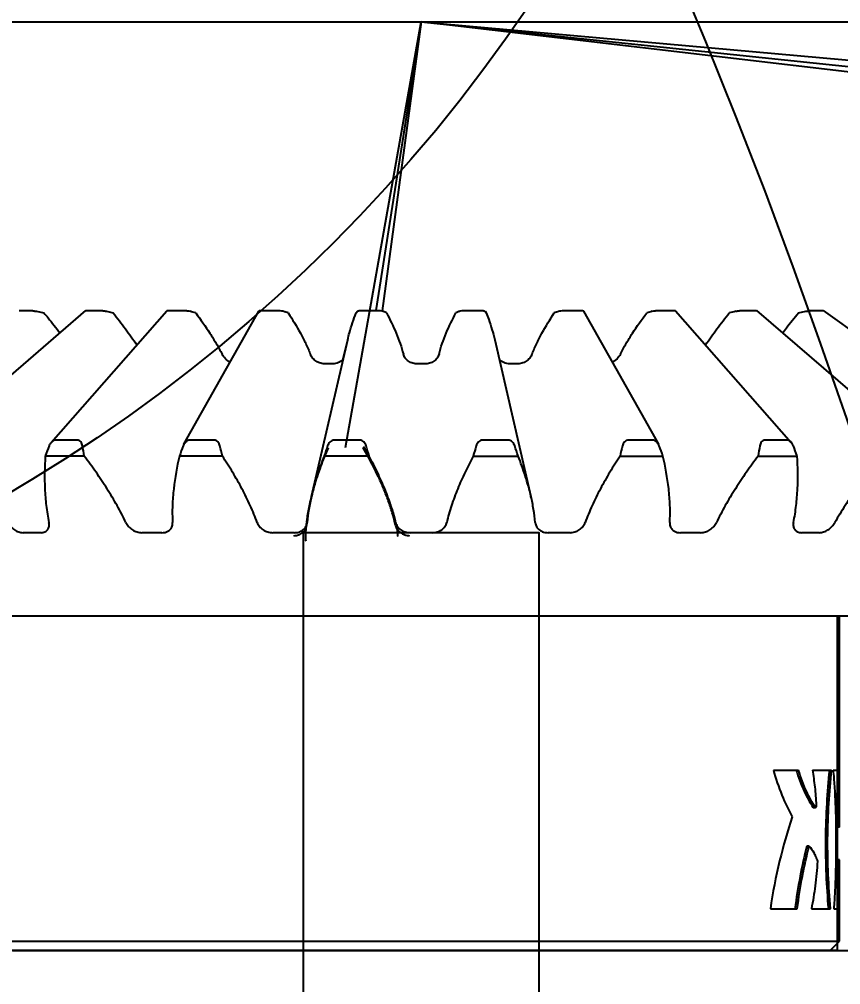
# Model space of a CAD drawing. Header units: inches. Extents: x -164 to 250, y -285 to 80.
# Drawn here: x 13.941 to 15.681, y -186.022 to -183.976 of the extents above; entities that cross this region are included whole.
import ezdxf

# ---------------------------------------------------------------- set-up
doc = ezdxf.new("R2010")
doc.units = ezdxf.units.IN
doc.header["$MEASUREMENT"] = 0
for name, color, linetype in [('LAY0001', 7, 'Continuous'), ('LAYER_CURVE', 7, 'Continuous'), ('LAYER_CUT_FEAT', 7, 'Continuous'), ('LAYER_FEATURE', 7, 'Continuous'), ('trajectories', 3, 'Continuous')]:
    doc.layers.add(name, color=color, linetype=linetype)
doc.dimstyles.get("Standard").update_dxf_attribs({"dimtxt": 0.18, "dimasz": 0.18, "dimexe": 0.18, "dimexo": 0.0625, "dimgap": 0.09, "dimtad": 0, "dimtih": 1, "dimtoh": 1, "dimdec": 4, "dimzin": 0, "dimdsep": 46, "dimtxsty": 'Standard', "dimcen": 0.09, "dimadec": 0, "dimazin": 0, "dimtfac": 1, "dimtdec": 4, "dimtofl": 0, "dimtmove": 0, "dimatfit": 3, "dimfxl": 1, "dimtolj": 1, "dimtzin": 0, "dimarcsym": 0})

# ---------------------------------------------------------------- blocks, each defined once
blk = doc.blocks.new('*D64')
at = {"layer": 'Defpoints', "color": 0, "transparency": 16777216}
for p in [(2.4291, -183.2443), (2.4291, -183.2443), (11.4651, -183.2443), (18.6518, -183.3386), (17.9907, -183.5159)]:
    blk.add_point(p, dxfattribs=at)
at = {"layer": 'trajectories', "color": 0, "lineweight": -2, "transparency": 16777216}
for p, q in [((11.5276, -183.2443), (18.832, -183.2443)), ((18.0531, -183.517), (18.8295, -183.5305)), ((18.6393, -183.8872), (18.4593, -183.8872))]:
    blk.add_line(p, q, dxfattribs=at)
for start, end in [(0.63572, 1.27145), (357.72854, 359), (357.72855, 358.36428)]:
    blk.add_arc((2.4291, -183.2443), 16.2229, start, end, dxfattribs=at)
at = {"layer": 'trajectories', "color": 0, "transparency": 16777216}
for points in [[(18.681, -183.0641), (18.621, -183.0644), (18.652, -183.2443)], [(18.6154, -183.7066), (18.6754, -183.708), (18.6496, -183.5274)]]:
    blk.add_solid(points, dxfattribs=at)
at = {"layer": 'trajectories', "color": 0, "transparency": 16777216, "insert": (18.0993, -183.8872), "char_height": 0.18, "attachment_point": 5}
blk.add_mtext('\\A1;1.00°', dxfattribs=at)
blk = doc.blocks.new('*D110')
at = {"layer": 'Defpoints', "color": 0, "transparency": 16777216}
for p in [(13.926, -185.9498), (19.0805, -185.9498), (14.0228, -186.5123)]:
    blk.add_point(p, dxfattribs=at)
at = {"layer": 'trajectories', "color": 0, "lineweight": -2, "transparency": 16777216}
for p, q in [((19.0805, -185.9498), (19.0805, -185.7698)), ((19.0805, -185.7698), (19.2605, -185.7698)), ((13.9885, -185.9498), (19.2605, -185.9498)), ((19.0805, -186.3323), (19.0805, -186.1298)), ((14.0853, -186.5123), (19.2605, -186.5123))]:
    blk.add_line(p, q, dxfattribs=at)
at = {"layer": 'trajectories', "color": 0, "transparency": 16777216}
for points in [[(19.0505, -186.1298), (19.1105, -186.1298), (19.0805, -185.9498)], [(19.0505, -186.3323), (19.1105, -186.3323), (19.0805, -186.5123)]]:
    blk.add_solid(points, dxfattribs=at)
at = {"layer": 'trajectories', "color": 0, "transparency": 16777216, "insert": (19.7855, -185.7698), "char_height": 0.18, "attachment_point": 5}
blk.add_mtext('\\A1;0.5625', dxfattribs=at)

msp = doc.modelspace()

# ---------------------------------------------------------------- linework, layer by layer
at = {"color": 7, "linetype": 'Continuous'}
for p, q in [((13.76025, -184.87018), (14.08186, -184.59312)), ((14.00808, -184.87241), (14.25349, -184.59346)), ((14.28939, -184.87646), (14.44796, -184.59408)), ((15.13624, -184.59408), (15.29481, -184.87646)), ((15.33071, -184.59346), (15.57612, -184.87241)), ((15.50235, -184.59312), (15.82396, -184.87018)), ((15.64347, -184.59292), (16.0276, -184.8689)), ((14.62692, -184.69569), (14.63637, -184.65483)), ((14.94783, -184.65483), (15.02465, -184.98706)), ((14.60404, -184.70622), (14.58952, -184.70622)), ((14.79952, -184.70622), (14.78468, -184.70622)), ((14.99468, -184.70622), (14.98017, -184.70622)), ((14.06348, -184.86775), (14.01692, -184.86775)), ((14.35297, -184.86775), (14.30184, -184.86775)), ((14.66165, -184.86775), (14.60818, -184.86775)), ((14.97602, -184.86775), (14.92256, -184.86775)), ((15.28237, -184.86775), (15.23123, -184.86775)), ((15.56728, -184.86775), (15.52072, -184.86775)), ((14.07845, -184.90133), (13.99566, -184.90133)), ((14.37092, -184.90133), (14.28, -184.90133)), ((14.68179, -184.90133), (14.58672, -184.90133)), ((14.90241, -184.90133), (14.99749, -184.90133)), ((15.21328, -184.90133), (15.3042, -184.90133)), ((15.50575, -184.90133), (15.58854, -184.90133)), ((14.55011, -185.04537), (14.55056, -185.04244)), ((15.03364, -185.04244), (15.03409, -185.04537)), ((13.98651, -185.06393), (13.94857, -185.06393)), ((14.24294, -185.06393), (14.2001, -185.06393)), ((14.52337, -185.06393), (14.4775, -185.06393)), ((14.81555, -185.06393), (14.76865, -185.06393)), ((15.1067, -185.06393), (15.06083, -185.06393)), ((15.3841, -185.06393), (15.34127, -185.06393)), ((15.63563, -185.06393), (15.5977, -185.06393)), ((16.07767, -185.24109), (13.50653, -185.24109)), ((15.67793, -185.68816), (15.67793, -185.24109)), ((15.53833, -185.56705), (15.59142, -185.56705)), ((15.62074, -185.56705), (15.66135, -185.56705)), ((15.6648, -185.56705), (15.67785, -185.56705)), ((15.62207, -185.64576), (15.62283, -185.64629)), ((15.62283, -185.64629), (15.62753, -185.64629)), ((15.62753, -185.64629), (15.62678, -185.64576)), ((15.67793, -185.68816), (15.67276, -185.68816)), ((15.6735, -185.68816), (15.6735, -185.75737)), ((15.61379, -185.72854), (15.60901, -185.72854)), ((15.67793, -185.75737), (15.67245, -185.75737)), ((15.67245, -185.75737), (15.67332, -185.86117)), ((15.67775, -185.86117), (15.67689, -185.75737)), ((15.67793, -185.93007), (15.67793, -185.75737)), ((15.53175, -185.86117), (15.58887, -185.86117)), ((15.61877, -185.86117), (15.65918, -185.86117)), ((15.66608, -185.86117), (15.67775, -185.86117))]:
    msp.add_line(p, q, dxfattribs=at)
for centre, radius in [((2.4291, -189.31425), 14), ((12.2185, -182.06426), 3.375), ((12.2185, -182.06426), 2.5)]:
    msp.add_circle(centre, radius)
for centre, radius, start, end in [((15.92897, -185.61112), 2.05949, 159.20757, 159.83981), ((12.1808, -185.2321), 1.92626, 9.88771, 10.53116), ((16.05985, -185.53655), 1.8898, 159.67192, 160.35876), ((14.31135, -184.88876), 0.02517, 150.75513, 159.73052), ((12.62872, -185.31548), 1.79074, 13.372, 14.0732), ((16.28726, -185.46429), 1.79131, 160.96397, 161.68279), ((12.99617, -185.3914), 1.75542, 16.21117, 16.93618), ((16.58803, -185.3914), 1.75542, 163.06382, 163.78883), ((13.29694, -185.46429), 1.79131, 18.31721, 19.03603), ((16.95548, -185.31548), 1.79074, 165.9268, 166.628), ((15.27285, -184.88876), 0.02517, 20.26948, 29.24487), ((13.52436, -185.53655), 1.8898, 19.64124, 20.32808), ((17.4034, -185.2321), 1.92626, 169.46884, 170.11229), ((13.65523, -185.61112), 2.05949, 20.16019, 20.79243)]:
    msp.add_arc(centre, radius, start, end, dxfattribs=at)
for points, knots in [([(13.99296, -184.5979), (13.99585, -184.6014), (14.00737, -184.61543), (14.01861, -184.62968), (14.02685, -184.64051)], [0, 0, 0, 0, 0.2503588, 1, 1, 1, 1]), ([(14.13941, -184.5979), (14.14832, -184.60897), (14.16563, -184.63129), (14.18188, -184.6544), (14.18956, -184.66614)], [0, 0, 0, 0, 0.5031485, 1, 1, 1, 1]), ([(14.31438, -184.5979), (14.32489, -184.61195), (14.33997, -184.63338), (14.35816, -184.6629), (14.36639, -184.67793), (14.3702, -184.68553)], [0, 0, 0, 0, 0.5060631, 0.7549326, 1, 1, 1, 1]), ([(14.51024, -184.5979), (14.51946, -184.61194), (14.5325, -184.63337), (14.54763, -184.66291), (14.55421, -184.67794), (14.55715, -184.68553)], [0, 0, 0, 0, 0.5061211, 0.7548448, 1, 1, 1, 1]), ([(14.63637, -184.65483), (14.63749, -184.64999), (14.64242, -184.63069), (14.6489, -184.6118), (14.65439, -184.5979)], [0, 0, 0, 0, 0.2493414, 1, 1, 1, 1]), ([(14.71841, -184.5979), (14.72597, -184.61196), (14.73642, -184.63344), (14.74781, -184.66297), (14.75243, -184.67797), (14.75436, -184.68553)], [0, 0, 0, 0, 0.5044707, 0.7533902, 1, 1, 1, 1]), ([(14.82984, -184.68553), (14.83177, -184.67797), (14.8364, -184.66297), (14.84778, -184.63344), (14.85823, -184.61196), (14.86579, -184.5979)], [0, 0, 0, 0, 0.2466098, 0.4955293, 1, 1, 1, 1]), ([(14.92981, -184.5979), (14.93165, -184.60255), (14.93606, -184.61421), (14.94229, -184.63314), (14.94616, -184.64757), (14.94783, -184.65483)], [0, 0, 0, 0, 0.2509088, 0.6259851, 1, 1, 1, 1]), ([(15.02706, -184.68553), (15.02999, -184.67794), (15.03657, -184.66291), (15.0517, -184.63337), (15.06474, -184.61194), (15.07396, -184.5979)], [0, 0, 0, 0, 0.2451552, 0.4938789, 1, 1, 1, 1]), ([(15.21401, -184.68553), (15.21781, -184.67793), (15.22605, -184.6629), (15.24423, -184.63338), (15.25932, -184.61195), (15.26982, -184.5979)], [0, 0, 0, 0, 0.2450674, 0.4939369, 1, 1, 1, 1]), ([(15.39464, -184.66614), (15.40232, -184.6544), (15.41858, -184.63129), (15.43588, -184.60897), (15.44479, -184.5979)], [0, 0, 0, 0, 0.4968515, 1, 1, 1, 1]), ([(15.55736, -184.64051), (15.5601, -184.63691), (15.57117, -184.62253), (15.58256, -184.60839), (15.59124, -184.5979)], [0, 0, 0, 0, 0.2495491, 1, 1, 1, 1]), ([(14.38724, -184.70222), (14.38357, -184.70036), (14.37691, -184.6956), (14.37196, -184.68905), (14.3702, -184.68553)], [0, 0, 0, 0, 0.5109992, 1, 1, 1, 1]), ([(14.58952, -184.70622), (14.58605, -184.70622), (14.57906, -184.70517), (14.56954, -184.70083), (14.56181, -184.6942), (14.55829, -184.68849), (14.55715, -184.68553)], [0, 0, 0, 0, 0.2567116, 0.5148057, 0.7648802, 1, 1, 1, 1]), ([(14.62695, -184.69571), (14.62574, -184.69735), (14.62279, -184.70037), (14.61532, -184.7049), (14.60854, -184.70622), (14.60404, -184.70622)], [0, 0, 0, 0, 0.2351219, 0.480419, 1, 1, 1, 1]), ([(14.78468, -184.70622), (14.7812, -184.70622), (14.77429, -184.70523), (14.76503, -184.7009), (14.75792, -184.6942), (14.75511, -184.68845), (14.75436, -184.68553)], [0, 0, 0, 0, 0.2663384, 0.5246962, 0.7693921, 1, 1, 1, 1]), ([(14.82984, -184.68553), (14.82909, -184.68845), (14.82629, -184.6942), (14.81917, -184.7009), (14.80991, -184.70523), (14.80301, -184.70622), (14.79952, -184.70622)], [0, 0, 0, 0, 0.2306075, 0.4753035, 0.7336615, 1, 1, 1, 1]), ([(14.98017, -184.70622), (14.97566, -184.70622), (14.96888, -184.7049), (14.96141, -184.70037), (14.95846, -184.69735), (14.95725, -184.69571)], [0, 0, 0, 0, 0.519581, 0.7648781, 1, 1, 1, 1]), ([(15.02706, -184.68553), (15.02591, -184.68849), (15.02239, -184.6942), (15.01467, -184.70083), (15.00514, -184.70517), (14.99815, -184.70622), (14.99468, -184.70622)], [0, 0, 0, 0, 0.2351198, 0.4851943, 0.7432884, 1, 1, 1, 1]), ([(15.21401, -184.68553), (15.21224, -184.68905), (15.2073, -184.6956), (15.20064, -184.70036), (15.19697, -184.70222)], [0, 0, 0, 0, 0.4890009, 1, 1, 1, 1]), ([(14.00808, -184.87241), (14.00759, -184.87296), (14.00577, -184.87529), (14.0044, -184.87796), (14.00361, -184.88004)], [0, 0, 0, 0, 0.2477559, 1, 1, 1, 1]), ([(14.01692, -184.86775), (14.01528, -184.86775), (14.01186, -184.86881), (14.00925, -184.87109), (14.00808, -184.87241)], [0, 0, 0, 0, 0.4815083, 1, 1, 1, 1]), ([(14.07462, -184.88004), (14.07433, -184.87849), (14.07348, -184.87551), (14.07123, -184.87151), (14.06784, -184.86852), (14.06492, -184.86775), (14.06348, -184.86775)], [0, 0, 0, 0, 0.2628823, 0.5162327, 0.7596516, 1, 1, 1, 1]), ([(14.30184, -184.86775), (14.30055, -184.86775), (14.29793, -184.86826), (14.29445, -184.87022), (14.29156, -184.87305), (14.29005, -184.87529), (14.28939, -184.87646)], [0, 0, 0, 0, 0.2430993, 0.4922717, 0.7453712, 1, 1, 1, 1]), ([(14.36572, -184.88004), (14.36533, -184.87848), (14.36423, -184.87546), (14.36156, -184.87145), (14.35773, -184.86851), (14.35454, -184.86775), (14.35297, -184.86775)], [0, 0, 0, 0, 0.2533659, 0.5034053, 0.7510642, 1, 1, 1, 1]), ([(14.60818, -184.86775), (14.60652, -184.86775), (14.60316, -184.86853), (14.59898, -184.87143), (14.59587, -184.87542), (14.59445, -184.87847), (14.59391, -184.88004)], [0, 0, 0, 0, 0.2493926, 0.5001269, 0.7505985, 1, 1, 1, 1]), ([(14.67546, -184.88004), (14.67498, -184.87847), (14.67369, -184.87543), (14.67073, -184.87143), (14.66663, -184.86851), (14.6633, -184.86775), (14.66165, -184.86775)], [0, 0, 0, 0, 0.2491117, 0.4983742, 0.7484117, 1, 1, 1, 1]), ([(14.92256, -184.86775), (14.9209, -184.86775), (14.91757, -184.86851), (14.91348, -184.87143), (14.91051, -184.87543), (14.90922, -184.87847), (14.90875, -184.88004)], [0, 0, 0, 0, 0.2515887, 0.5016261, 0.7508882, 1, 1, 1, 1]), ([(14.99029, -184.88004), (14.98975, -184.87847), (14.98833, -184.87542), (14.98522, -184.87143), (14.98105, -184.86853), (14.97769, -184.86775), (14.97602, -184.86775)], [0, 0, 0, 0, 0.2494015, 0.4998733, 0.7506078, 1, 1, 1, 1]), ([(15.23123, -184.86775), (15.22966, -184.86775), (15.22648, -184.86851), (15.22265, -184.87145), (15.21997, -184.87546), (15.21887, -184.87848), (15.21848, -184.88004)], [0, 0, 0, 0, 0.2489362, 0.496595, 0.746634, 1, 1, 1, 1]), ([(15.29481, -184.87646), (15.29415, -184.87529), (15.29264, -184.87305), (15.28975, -184.87022), (15.28627, -184.86826), (15.28365, -184.86775), (15.28237, -184.86775)], [0, 0, 0, 0, 0.254629, 0.5077286, 0.7569015, 1, 1, 1, 1]), ([(15.52072, -184.86775), (15.51928, -184.86775), (15.51636, -184.86852), (15.51298, -184.87151), (15.51073, -184.87551), (15.50987, -184.87849), (15.50958, -184.88004)], [0, 0, 0, 0, 0.2403487, 0.4837675, 0.7371177, 1, 1, 1, 1]), ([(15.57612, -184.87241), (15.57496, -184.87109), (15.57234, -184.86881), (15.56892, -184.86775), (15.56728, -184.86775)], [0, 0, 0, 0, 0.5184921, 1, 1, 1, 1]), ([(15.58059, -184.88004), (15.58032, -184.87934), (15.57917, -184.87662), (15.57758, -184.87407), (15.57612, -184.87241)], [0, 0, 0, 0, 0.2523242, 1, 1, 1, 1]), ([(13.99566, -184.90133), (13.99411, -184.92442), (13.99361, -184.95955), (13.99684, -185.00053), (14.00005, -185.02441), (14.00218, -185.03643), (14.00342, -185.04244)], [0, 0, 0, 0, 0.4900712, 0.741758, 0.8698983, 1, 1, 1, 1]), ([(14.16665, -185.04244), (14.16378, -185.03633), (14.1577, -185.02418), (14.14458, -185.00012), (14.12667, -184.97044), (14.10338, -184.93551), (14.08691, -184.91267), (14.07845, -184.90133)], [0, 0, 0, 0, 0.1215854, 0.2444725, 0.4932569, 0.7453108, 1, 1, 1, 1]), ([(14.28, -184.90133), (14.27459, -184.92419), (14.26828, -184.95912), (14.26508, -185.00042), (14.26471, -185.02435), (14.26509, -185.0364), (14.26548, -185.04244)], [0, 0, 0, 0, 0.4954456, 0.7459541, 0.8724105, 1, 1, 1, 1]), ([(14.44474, -185.04244), (14.44258, -185.03633), (14.43788, -185.02419), (14.4274, -185.00013), (14.41257, -184.97043), (14.39271, -184.93549), (14.37835, -184.91266), (14.37092, -184.90133)], [0, 0, 0, 0, 0.1217666, 0.2446681, 0.4932782, 0.7451926, 1, 1, 1, 1]), ([(14.58672, -184.90133), (14.58119, -184.9153), (14.57102, -184.94355), (14.56292, -184.97248), (14.55955, -184.98706)], [0, 0, 0, 0, 0.5010958, 1, 1, 1, 1]), ([(14.73801, -185.04244), (14.73666, -185.03635), (14.73354, -185.02423), (14.72617, -185.00018), (14.71509, -184.97049), (14.69952, -184.93552), (14.68789, -184.91267), (14.68179, -184.90133)], [0, 0, 0, 0, 0.1228772, 0.2463857, 0.4951826, 0.7463992, 1, 1, 1, 1]), ([(14.90241, -184.90133), (14.89631, -184.91267), (14.88468, -184.93552), (14.86911, -184.97049), (14.85803, -185.00018), (14.85066, -185.02423), (14.84754, -185.03635), (14.84619, -185.04244)], [0, 0, 0, 0, 0.2536009, 0.5048176, 0.7536144, 0.8771228, 1, 1, 1, 1]), ([(15.02465, -184.98706), (15.02128, -184.97248), (15.01318, -184.94355), (15.00302, -184.9153), (14.99749, -184.90133)], [0, 0, 0, 0, 0.4989043, 1, 1, 1, 1]), ([(15.21328, -184.90133), (15.20585, -184.91266), (15.1915, -184.93549), (15.17163, -184.97043), (15.1568, -185.00013), (15.14632, -185.02419), (15.14162, -185.03633), (15.13947, -185.04244)], [0, 0, 0, 0, 0.2548075, 0.506722, 0.755332, 0.8782334, 1, 1, 1, 1]), ([(15.31872, -185.04244), (15.31911, -185.0364), (15.31949, -185.02435), (15.31912, -185.00042), (15.31593, -184.95912), (15.30961, -184.92419), (15.3042, -184.90133)], [0, 0, 0, 0, 0.1275895, 0.254046, 0.5045545, 1, 1, 1, 1]), ([(15.50575, -184.90133), (15.49729, -184.91267), (15.48082, -184.93551), (15.45754, -184.97044), (15.43962, -185.00012), (15.42651, -185.02418), (15.42042, -185.03633), (15.41756, -185.04244)], [0, 0, 0, 0, 0.2546893, 0.5067432, 0.7555276, 0.8784146, 1, 1, 1, 1]), ([(15.58079, -185.04244), (15.58203, -185.03643), (15.58415, -185.02441), (15.58736, -185.00053), (15.5906, -184.95955), (15.59009, -184.92442), (15.58854, -184.90133)], [0, 0, 0, 0, 0.1301017, 0.2582421, 0.509929, 1, 1, 1, 1]), ([(15.76702, -184.90133), (15.75791, -184.91269), (15.74002, -184.93556), (15.71432, -184.97049), (15.69411, -185.00014), (15.67895, -185.02419), (15.67176, -185.03633), (15.66831, -185.04244)], [0, 0, 0, 0, 0.2535512, 0.5052893, 0.7545045, 0.8778418, 1, 1, 1, 1]), ([(14.55955, -184.98706), (14.55745, -184.99617), (14.55377, -185.01453), (14.55131, -185.03311), (14.55056, -185.04244)], [0, 0, 0, 0, 0.4996944, 1, 1, 1, 1]), ([(15.03364, -185.04244), (15.03289, -185.03311), (15.03044, -185.01453), (15.02676, -184.99617), (15.02465, -184.98706)], [0, 0, 0, 0, 0.5003057, 1, 1, 1, 1]), ([(13.91589, -185.04244), (13.91761, -185.0455), (13.9219, -185.05123), (13.92997, -185.05807), (13.93901, -185.06267), (13.9455, -185.06393), (13.94857, -185.06393)], [0, 0, 0, 0, 0.2584691, 0.5222556, 0.7739161, 1, 1, 1, 1]), ([(14.00087, -185.05736), (14.00158, -185.05639), (14.00277, -185.05421), (14.00417, -185.04919), (14.00396, -185.04511), (14.00342, -185.04244)], [0, 0, 0, 0, 0.2328408, 0.4746664, 1, 1, 1, 1]), ([(14.16665, -185.04244), (14.16808, -185.04551), (14.17207, -185.05135), (14.18018, -185.0582), (14.18976, -185.06276), (14.19672, -185.06393), (14.2001, -185.06393)], [0, 0, 0, 0, 0.2441081, 0.5005335, 0.7565893, 1, 1, 1, 1]), ([(14.2636, -185.05247), (14.26433, -185.05095), (14.26541, -185.04765), (14.26559, -185.04418), (14.26548, -185.04244)], [0, 0, 0, 0, 0.4917319, 1, 1, 1, 1]), ([(14.44474, -185.04244), (14.44581, -185.0455), (14.44927, -185.05142), (14.45708, -185.05831), (14.46679, -185.06284), (14.47395, -185.06393), (14.4775, -185.06393)], [0, 0, 0, 0, 0.2345369, 0.4845844, 0.7430675, 1, 1, 1, 1]), ([(14.52337, -185.06393), (14.52653, -185.06393), (14.53272, -185.0631), (14.54099, -185.05927), (14.54721, -185.05321), (14.54952, -185.04802), (14.55011, -185.04537)], [0, 0, 0, 0, 0.2707201, 0.5267991, 0.7679557, 1, 1, 1, 1]), ([(14.73801, -185.04244), (14.73867, -185.04545), (14.74139, -185.05141), (14.74857, -185.05838), (14.75801, -185.0629), (14.76508, -185.06393), (14.76865, -185.06393)], [0, 0, 0, 0, 0.2302675, 0.4747394, 0.7333072, 1, 1, 1, 1]), ([(14.81555, -185.06393), (14.81912, -185.06393), (14.82619, -185.0629), (14.83564, -185.05838), (14.84281, -185.05141), (14.84553, -185.04545), (14.84619, -185.04244)], [0, 0, 0, 0, 0.2666923, 0.5252603, 0.7697326, 1, 1, 1, 1]), ([(15.03409, -185.04537), (15.03468, -185.04802), (15.03699, -185.05321), (15.04322, -185.05927), (15.05148, -185.0631), (15.05767, -185.06393), (15.06083, -185.06393)], [0, 0, 0, 0, 0.2320439, 0.4732, 0.7292789, 1, 1, 1, 1]), ([(15.1067, -185.06393), (15.11025, -185.06393), (15.11741, -185.06284), (15.12712, -185.05831), (15.13493, -185.05142), (15.13839, -185.0455), (15.13947, -185.04244)], [0, 0, 0, 0, 0.2569325, 0.5154156, 0.7654631, 1, 1, 1, 1]), ([(15.31872, -185.04244), (15.31861, -185.04418), (15.31879, -185.04765), (15.31987, -185.05095), (15.3206, -185.05247)], [0, 0, 0, 0, 0.5082674, 1, 1, 1, 1]), ([(15.3841, -185.06393), (15.38748, -185.06393), (15.39444, -185.06276), (15.40403, -185.0582), (15.41213, -185.05135), (15.41612, -185.04551), (15.41756, -185.04244)], [0, 0, 0, 0, 0.2434115, 0.499466, 0.7558917, 1, 1, 1, 1]), ([(15.58079, -185.04244), (15.58024, -185.04511), (15.58003, -185.04919), (15.58143, -185.05421), (15.58263, -185.05639), (15.58333, -185.05736)], [0, 0, 0, 0, 0.5253336, 0.7671592, 1, 1, 1, 1]), ([(15.63563, -185.06393), (15.6387, -185.06393), (15.64519, -185.06267), (15.65423, -185.05807), (15.6623, -185.05123), (15.66659, -185.0455), (15.66831, -185.04244)], [0, 0, 0, 0, 0.2260839, 0.4777444, 0.7415309, 1, 1, 1, 1]), ([(13.98651, -185.06393), (13.98935, -185.06393), (13.99361, -185.06318), (13.9983, -185.06032), (14.00011, -185.0584), (14.00087, -185.05736)], [0, 0, 0, 0, 0.5221913, 0.7637527, 1, 1, 1, 1]), ([(14.24294, -185.06393), (14.24518, -185.06393), (14.24955, -185.06346), (14.25556, -185.06119), (14.26045, -185.0575), (14.26275, -185.05421), (14.2636, -185.05247)], [0, 0, 0, 0, 0.2705982, 0.5248399, 0.7657396, 1, 1, 1, 1]), ([(15.3206, -185.05247), (15.32145, -185.05421), (15.32375, -185.0575), (15.32865, -185.06119), (15.33465, -185.06346), (15.33902, -185.06393), (15.34127, -185.06393)], [0, 0, 0, 0, 0.2342597, 0.4751599, 0.7294017, 1, 1, 1, 1]), ([(15.58333, -185.05736), (15.58409, -185.0584), (15.5859, -185.06032), (15.59059, -185.06318), (15.59485, -185.06393), (15.5977, -185.06393)], [0, 0, 0, 0, 0.2362473, 0.4778087, 1, 1, 1, 1]), ([(15.53833, -185.56705), (15.54318, -185.58527), (15.55455, -185.61913), (15.56986, -185.65138), (15.57799, -185.66603)], [0, 0, 0, 0, 0.5294422, 1, 1, 1, 1]), ([(15.58651, -185.56705), (15.5912, -185.5824), (15.59921, -185.60396), (15.61212, -185.6298), (15.61874, -185.64081), (15.62207, -185.64576)], [0, 0, 0, 0, 0.5558388, 0.7932856, 1, 1, 1, 1]), ([(15.62678, -185.64576), (15.62346, -185.64081), (15.61688, -185.6298), (15.60404, -185.60395), (15.59608, -185.5824), (15.59142, -185.56705)], [0, 0, 0, 0, 0.2066121, 0.4440298, 1, 1, 1, 1]), ([(15.62074, -185.56705), (15.62287, -185.57901), (15.62634, -185.60361), (15.62837, -185.62836), (15.62909, -185.64101)], [0, 0, 0, 0, 0.4894518, 1, 1, 1, 1]), ([(15.65684, -185.56705), (15.65451, -185.59063), (15.65056, -185.63919), (15.64799, -185.71309), (15.64927, -185.78761), (15.65256, -185.837), (15.65466, -185.86117)], [0, 0, 0, 0, 0.2412919, 0.4960723, 0.7528525, 1, 1, 1, 1]), ([(15.65918, -185.86117), (15.6571, -185.837), (15.65383, -185.78761), (15.65255, -185.7131), (15.65511, -185.63919), (15.65904, -185.59063), (15.66135, -185.56705)], [0, 0, 0, 0, 0.2471473, 0.503928, 0.7587088, 1, 1, 1, 1]), ([(15.6648, -185.56705), (15.6659, -185.57851), (15.6677, -185.60203), (15.67006, -185.65073), (15.67115, -185.71332), (15.67046, -185.7761), (15.66855, -185.82544), (15.66703, -185.84944), (15.66608, -185.86117)], [0, 0, 0, 0, 0.1172746, 0.240339, 0.4968575, 0.7549814, 0.8800216, 1, 1, 1, 1]), ([(15.67342, -185.56705), (15.67327, -185.5866), (15.67273, -185.62696), (15.67266, -185.66734), (15.67276, -185.68816)], [0, 0, 0, 0, 0.4841852, 1, 1, 1, 1]), ([(15.6772, -185.68816), (15.67709, -185.66734), (15.67717, -185.62696), (15.6777, -185.5866), (15.67785, -185.56705)], [0, 0, 0, 0, 0.5158149, 1, 1, 1, 1]), ([(15.62909, -185.64101), (15.62913, -185.64168), (15.62911, -185.64294), (15.62886, -185.64442), (15.62851, -185.64538), (15.62819, -185.64596), (15.62778, -185.64629), (15.62753, -185.64629)], [0, 0, 0, 0, 0.3445979, 0.6488231, 0.7706108, 0.8683772, 1, 1, 1, 1]), ([(15.57799, -185.66603), (15.56808, -185.69689), (15.5496, -185.76126), (15.53663, -185.82702), (15.53175, -185.86117)], [0, 0, 0, 0, 0.4843954, 1, 1, 1, 1]), ([(15.60901, -185.72854), (15.60369, -185.74969), (15.59384, -185.79364), (15.58676, -185.83814), (15.58394, -185.86117)], [0, 0, 0, 0, 0.4845152, 1, 1, 1, 1]), ([(15.58887, -185.86117), (15.59167, -185.83814), (15.59871, -185.79365), (15.6085, -185.7497), (15.61379, -185.72854)], [0, 0, 0, 0, 0.5154955, 1, 1, 1, 1]), ([(15.61379, -185.72854), (15.61779, -185.73231), (15.62292, -185.7396), (15.62821, -185.75073), (15.63056, -185.75717), (15.63166, -185.7606)], [0, 0, 0, 0, 0.4451739, 0.7083167, 1, 1, 1, 1]), ([(15.63166, -185.7606), (15.63055, -185.77792), (15.62748, -185.81162), (15.62212, -185.84506), (15.61877, -185.86117)], [0, 0, 0, 0, 0.5132453, 1, 1, 1, 1])]:
    msp.add_open_spline(points, degree=3, knots=knots, dxfattribs=at)
at = {"layer": 'LAY0001', "color": 7, "linetype": 'Continuous'}
for p, q in [((15.6735, -185.24109), (13.9107, -185.24109)), ((15.6735, -185.94976), (13.9107, -185.94976))]:
    msp.add_line(p, q, dxfattribs=at)
at = {"layer": 'LAY0001', "color": 6, "linetype": 'Continuous'}
msp.add_line((15.6735, -185.24109), (15.6735, -185.94976), dxfattribs=at)
at = {"layer": 'LAYER_CURVE', "color": 40, "linetype": 'Continuous'}
for p, q in [((14.63207, -184.88361), (14.7921, -183.98125)), ((14.7921, -183.98125), (14.69622, -184.59275)), ((14.7921, -183.98125), (14.70917, -184.59348)), ((14.7921, -183.98125), (15.75043, -184.06684)), ((14.7921, -183.98125), (15.75043, -184.0812)), ((16.21388, -184.14803), (14.7921, -183.98125)), ((14.5599, -184.98714), (14.5601, -184.98635))]:
    msp.add_line(p, q, dxfattribs=at)
at = {"layer": 'LAYER_CURVE', "color": 4, "linetype": 'Continuous'}
msp.add_line((14.54982, -185.04236), (14.54927, -185.04844), dxfattribs=at)
at = {"layer": 'LAYER_CURVE', "color": 40, "linetype": 'Continuous'}
msp.add_arc((14.86437, -185.07897), 0.31689, 173.35791, 173.72875, dxfattribs=at)
at = {"layer": 'LAYER_CURVE', "color": 4, "linetype": 'Continuous'}
for points, knots in [([(14.59469, -184.88382), (14.58904, -184.89694), (14.58101, -184.91707), (14.57146, -184.94478), (14.56499, -184.96596), (14.56123, -184.98022), (14.55958, -184.98707)], [0, 0, 0, 0, 0.3905203, 0.5935677, 0.8055585, 1, 1, 1, 1]), ([(14.73784, -185.04844), (14.73744, -185.04661), (14.73593, -185.04), (14.733, -185.02889), (14.72769, -185.01119), (14.72047, -184.99046), (14.71105, -184.96692), (14.70121, -184.94478), (14.68779, -184.91707), (14.67696, -184.89694), (14.66948, -184.88382)], [0, 0, 0, 0, 0.0320824, 0.1165423, 0.1964562, 0.3467542, 0.4879556, 0.6227052, 0.7517701, 1, 1, 1, 1]), ([(14.55958, -184.98707), (14.55934, -184.98804), (14.55712, -184.99736), (14.55424, -185.01119), (14.55142, -185.02868), (14.55028, -185.03778), (14.54982, -185.04236)], [0, 0, 0, 0, 0.0535643, 0.5108096, 0.7539283, 1, 1, 1, 1]), ([(14.52254, -185.07036), (14.52424, -185.07015), (14.5277, -185.0699), (14.53416, -185.06798), (14.54124, -185.06408), (14.54621, -185.05812), (14.54861, -185.05279), (14.54898, -185.04987), (14.54927, -185.04844)], [0, 0, 0, 0, 0.125, 0.25, 0.5, 0.75, 0.875, 1, 1, 1, 1]), ([(14.73784, -185.04844), (14.73833, -185.04985), (14.73909, -185.05273), (14.74224, -185.05809), (14.74786, -185.06393), (14.75565, -185.06797), (14.76234, -185.06988), (14.76589, -185.07014), (14.76763, -185.07036)], [0, 0, 0, 0, 0.125, 0.25, 0.5, 0.75, 0.875, 1, 1, 1, 1])]:
    msp.add_open_spline(points, degree=3, knots=knots, dxfattribs=at)
at = {"layer": 'LAYER_CURVE', "color": 40, "linetype": 'Continuous'}
for points, knots in [([(14.5601, -184.98635), (14.5615, -184.98072), (14.56671, -184.96123), (14.57605, -184.93222), (14.58624, -184.90529), (14.59231, -184.89057), (14.5944, -184.88565)], [0, 0, 0, 0, 0.1497262, 0.5312946, 0.8437649, 1, 1, 1, 1]), ([(14.74299, -185.07219), (14.74293, -185.07111), (14.74262, -185.0665), (14.74126, -185.05693), (14.73817, -185.04112), (14.73244, -185.01953), (14.72335, -184.99216), (14.71013, -184.95937), (14.69446, -184.92649), (14.68061, -184.90073), (14.67253, -184.8867), (14.66977, -184.882)], [0, 0, 0, 0, 0.0092707, 0.0410306, 0.1009358, 0.1943011, 0.3262713, 0.5017475, 0.725343, 0.9084477, 1, 1, 1, 1]), ([(14.54961, -185.04232), (14.55003, -185.03863), (14.55186, -185.02506), (14.55529, -185.00665), (14.55857, -184.99251), (14.5599, -184.98714)], [0, 0, 0, 0, 0.1800604, 0.6820017, 1, 1, 1, 1]), ([(14.54809, -185.08161), (14.548, -185.08053), (14.54767, -185.07592), (14.54769, -185.06628), (14.5483, -185.05513), (14.54905, -185.0473), (14.54937, -185.04436)], [0, 0, 0, 0, 0.0670424, 0.2967169, 0.7299277, 1, 1, 1, 1])]:
    msp.add_open_spline(points, degree=3, knots=knots, dxfattribs=at)
at = {"layer": 'LAYER_CUT_FEAT', "color": 7, "linetype": 'Continuous'}
for p, q in [((13.94073, -184.59292), (13.94201, -184.59275)), ((13.94201, -184.59275), (13.9638, -184.59275)), ((13.97709, -184.59462), (13.99296, -184.5979)), ((14.08186, -184.59312), (14.08423, -184.59275)), ((14.08423, -184.59275), (14.11179, -184.59275)), ((14.12521, -184.59462), (14.13941, -184.5979)), ((14.25739, -184.59275), (14.28951, -184.59275)), ((14.45392, -184.59275), (14.48919, -184.59275)), ((14.65439, -184.5979), (14.65685, -184.59462)), ((14.66523, -184.59275), (14.70211, -184.59275)), ((14.88209, -184.59275), (14.91897, -184.59275)), ((14.92735, -184.59462), (14.92981, -184.5979)), ((15.09501, -184.59275), (15.13028, -184.59275)), ((15.29469, -184.59275), (15.32681, -184.59275)), ((15.47241, -184.59275), (15.49997, -184.59275)), ((15.49997, -184.59275), (15.50235, -184.59312)), ((15.59124, -184.5979), (15.60711, -184.59462)), ((15.6204, -184.59275), (15.6422, -184.59275)), ((15.6422, -184.59275), (15.64347, -184.59292))]:
    msp.add_line(p, q, dxfattribs=at)
for centre, radius, start, end in [((13.26901, -188.36923), 3.91353, 74.5072, 74.68822), ((13.93746, -186.17382), 1.67678, 70.02604, 70.35718), ((14.4555, -185.06454), 0.53561, 60.60258, 61.32639), ((15.11495, -185.03977), 0.50728, 118.65339, 119.41763), ((15.61777, -186.09339), 1.59129, 109.63392, 109.98285), ((16.26282, -188.17913), 3.71635, 105.30697, 105.4976), ((17.09972, -191.72285), 7.31462, 102.96216, 103.076347)]:
    msp.add_arc(centre, radius, start, end, dxfattribs=at)
for points, knots in [([(13.9638, -184.59275), (13.96474, -184.59275), (13.96684, -184.59292), (13.97128, -184.5935), (13.97477, -184.59414), (13.97709, -184.59462)], [0, 0, 0, 0, 0.209382, 0.4700438, 1, 1, 1, 1]), ([(14.11179, -184.59275), (14.11286, -184.59275), (14.11514, -184.5929), (14.11962, -184.59347), (14.12302, -184.59411), (14.12521, -184.59462)], [0, 0, 0, 0, 0.2372442, 0.5036053, 1, 1, 1, 1]), ([(14.25349, -184.59346), (14.25361, -184.59333), (14.25401, -184.59311), (14.25531, -184.59279), (14.25649, -184.59275), (14.25739, -184.59275)], [0, 0, 0, 0, 0.1270317, 0.3285849, 1, 1, 1, 1]), ([(14.28951, -184.59275), (14.29067, -184.59275), (14.29302, -184.59289), (14.29736, -184.59344), (14.30051, -184.59408), (14.30246, -184.59462)], [0, 0, 0, 0, 0.2655479, 0.5376273, 1, 1, 1, 1]), ([(14.44796, -184.59408), (14.44808, -184.59386), (14.44863, -184.59346), (14.44983, -184.59307), (14.45165, -184.5928), (14.45309, -184.59275), (14.45392, -184.59275)], [0, 0, 0, 0, 0.1172675, 0.3092063, 0.6029438, 1, 1, 1, 1]), ([(14.48919, -184.59275), (14.49151, -184.59274), (14.49555, -184.59314), (14.49951, -184.59404), (14.50112, -184.59462)], [0, 0, 0, 0, 0.5748845, 1, 1, 1, 1]), ([(14.65685, -184.59462), (14.65707, -184.59433), (14.6579, -184.5938), (14.65961, -184.59324), (14.66214, -184.59284), (14.66411, -184.59275), (14.66523, -184.59275)], [0, 0, 0, 0, 0.1257363, 0.323941, 0.6165071, 1, 1, 1, 1]), ([(14.70211, -184.59275), (14.70431, -184.59274), (14.7073, -184.59299), (14.71073, -184.59385), (14.712, -184.59434), (14.7125, -184.59462)], [0, 0, 0, 0, 0.6191657, 0.8388461, 1, 1, 1, 1]), ([(14.8717, -184.59462), (14.8722, -184.59434), (14.87347, -184.59385), (14.87691, -184.59299), (14.8799, -184.59274), (14.88209, -184.59275)], [0, 0, 0, 0, 0.1611543, 0.3808346, 1, 1, 1, 1]), ([(14.91897, -184.59275), (14.92009, -184.59275), (14.92206, -184.59284), (14.92459, -184.59324), (14.9263, -184.5938), (14.92713, -184.59433), (14.92735, -184.59462)], [0, 0, 0, 0, 0.383493, 0.6760593, 0.874264, 1, 1, 1, 1]), ([(15.08308, -184.59462), (15.0847, -184.59404), (15.08865, -184.59314), (15.09269, -184.59274), (15.09501, -184.59275)], [0, 0, 0, 0, 0.4251158, 1, 1, 1, 1]), ([(15.13028, -184.59275), (15.13111, -184.59275), (15.13255, -184.5928), (15.13438, -184.59307), (15.13557, -184.59346), (15.13612, -184.59386), (15.13624, -184.59408)], [0, 0, 0, 0, 0.3970556, 0.6907938, 0.8827326, 1, 1, 1, 1]), ([(15.28174, -184.59462), (15.28369, -184.59408), (15.28684, -184.59344), (15.29118, -184.59289), (15.29353, -184.59275), (15.29469, -184.59275)], [0, 0, 0, 0, 0.462373, 0.7344521, 1, 1, 1, 1]), ([(15.32681, -184.59275), (15.32771, -184.59275), (15.3289, -184.59279), (15.3302, -184.59311), (15.3306, -184.59333), (15.33071, -184.59346)], [0, 0, 0, 0, 0.671415, 0.8729681, 1, 1, 1, 1]), ([(15.459, -184.59462), (15.46118, -184.59411), (15.46458, -184.59347), (15.46906, -184.5929), (15.47134, -184.59275), (15.47241, -184.59275)], [0, 0, 0, 0, 0.496395, 0.7627558, 1, 1, 1, 1]), ([(15.60711, -184.59462), (15.60943, -184.59414), (15.61292, -184.5935), (15.61736, -184.59292), (15.61946, -184.59275), (15.6204, -184.59275)], [0, 0, 0, 0, 0.5299565, 0.790618, 1, 1, 1, 1])]:
    msp.add_open_spline(points, degree=3, knots=knots, dxfattribs=at)
at = {"layer": 'LAYER_FEATURE', "color": 7, "linetype": 'Continuous'}
for p, q in [((14.55955, -184.98706), (14.63637, -184.65483)), ((13.90627, -185.93007), (15.67793, -185.93007)), ((13.92596, -185.94976), (15.65824, -185.94976)), ((15.65824, -185.94976), (15.67793, -185.93007))]:
    msp.add_line(p, q, dxfattribs=at)
at = {"layer": 'trajectories'}
msp.add_line((13.82322, -183.98125), (21.8473, -183.98125), dxfattribs=at)
msp.add_lwpolyline([(14.5421, -189.31425), (15.0421, -189.31425), (15.0421, -185.06393), (14.5421, -185.06393)], close=True, dxfattribs=at)

# ---------------------------------------------------------------- dimensions: what is measured, and where the dimension line sits
dim = msp.add_angular_dim_2l(base=(18.65177, -183.33864), line1=((2.4291, -183.24426), (11.46511, -183.24426)), line2=((2.4291, -183.24426), (17.99066, -183.51589)), dimstyle='Standard', override={"dimadec": 2}, dxfattribs=at)
dim.commit()
dim.dimension.update_dxf_attribs({"geometry": '*D64', "text_midpoint": (18.0993, -183.88724)})
dim = msp.add_linear_dim(base=(19.08052, -185.94976), p1=(14.0228, -186.51226), p2=(13.92596, -185.94976), angle=90, dimstyle='Standard', dxfattribs=at)
dim.commit()
dim.dimension.update_dxf_attribs({"geometry": '*D110', "text_midpoint": (19.78552, -185.76976)})

doc.saveas('drawing.dxf')
